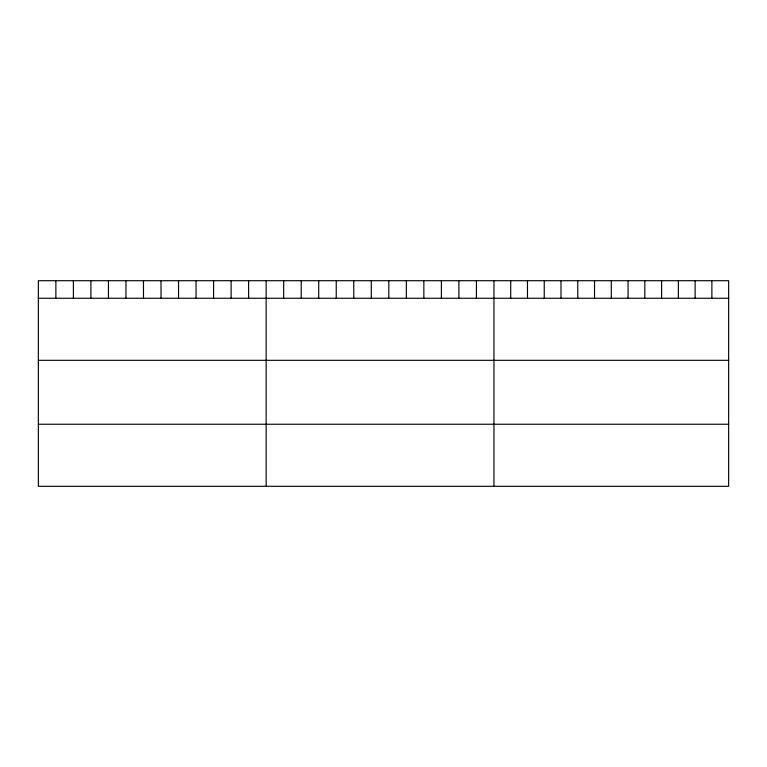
<?xml version="1.0" encoding="UTF-8"?>
<svg xmlns="http://www.w3.org/2000/svg" width="767" height="767" viewBox="0 0 767 767"><rect width="100%" height="100%" fill="white"/><g stroke="black" fill="none" stroke-linecap="round" stroke-linejoin="round"><path stroke-width="1.15" d="M728.65 298.258L728.65 486.297L38.35 486.297L38.35 280.703L728.65 280.703L728.65 298.258L38.35 298.258M38.35 360.317L728.65 360.317M38.35 424.247L728.65 424.247M711.881 280.703L711.881 298.258M695.123 280.703L695.123 298.258M678.354 280.703L678.354 298.258M661.595 280.703L661.595 298.258M644.826 280.703L644.826 298.258M628.068 280.703L628.068 298.258M611.299 280.703L611.299 298.258M594.53 280.703L594.53 298.258M577.772 280.703L577.772 298.258M561.003 280.703L561.003 298.258M544.244 280.703L544.244 298.258M527.475 280.703L527.475 298.258M510.717 280.703L510.717 298.258M493.948 280.703L493.948 486.297M476.422 280.703L476.422 298.258M458.906 280.703L458.906 298.258M441.38 280.703L441.38 298.258M423.854 280.703L423.854 298.258M406.337 280.703L406.337 298.258M388.811 280.703L388.811 298.258M371.286 280.703L371.286 298.258M353.76 280.703L353.76 298.258M336.243 280.703L336.243 298.258M318.717 280.703L318.717 298.258M301.191 280.703L301.191 298.258M283.675 280.703L283.675 298.258M266.149 280.703L266.149 486.297M248.623 280.703L248.623 298.258M231.107 280.703L231.107 298.258M213.581 280.703L213.581 298.258M196.055 280.703L196.055 298.258M178.538 280.703L178.538 298.258M161.012 280.703L161.012 298.258M143.487 280.703L143.487 298.258M125.961 280.703L125.961 298.258M108.444 280.703L108.444 298.258M90.918 280.703L90.918 298.258M73.392 280.703L73.392 298.258M55.876 280.703L55.876 298.258"/></g></svg>
